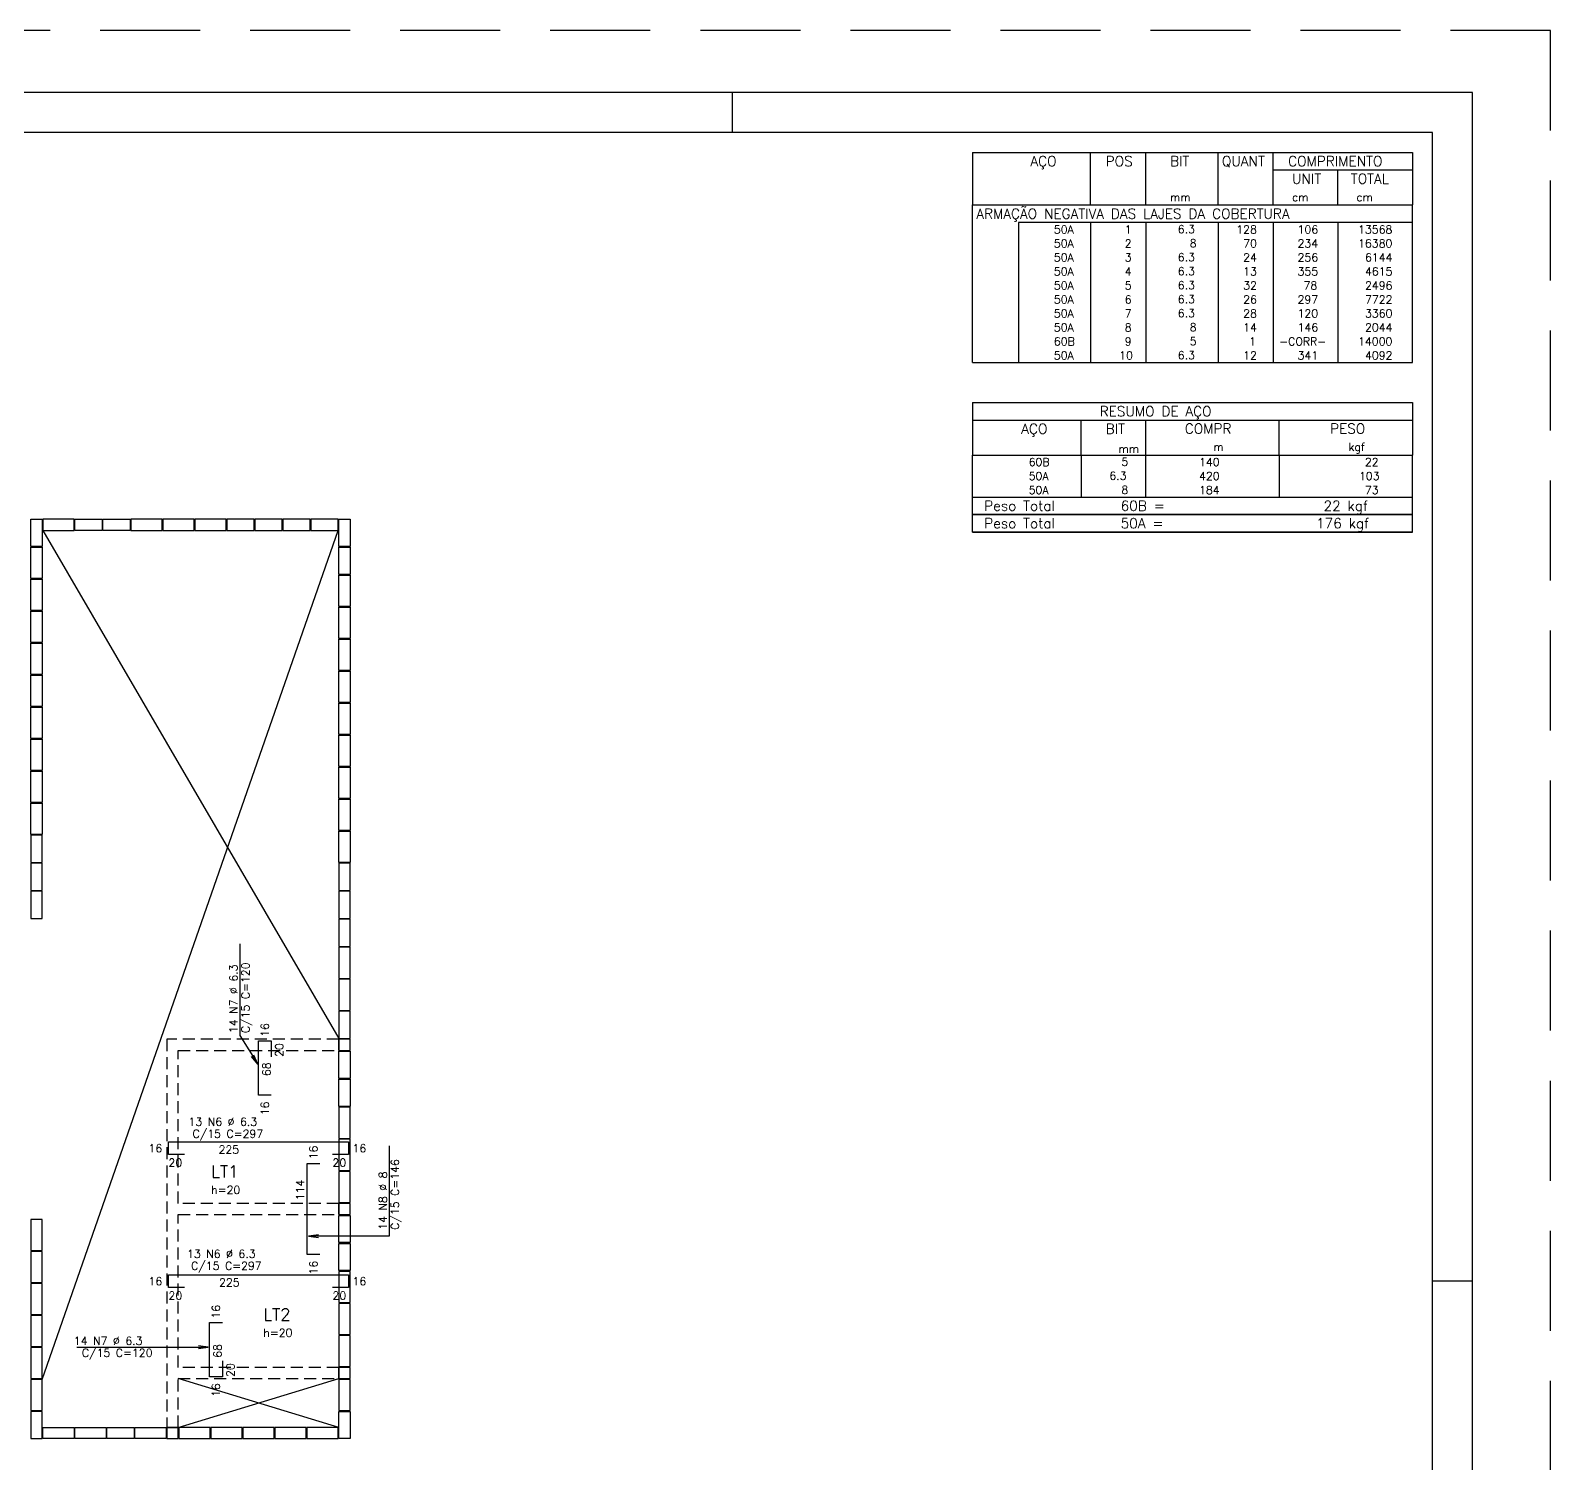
# Model space of a CAD drawing. Extents: x -1.9 to 86, y -1.5 to 61.
# Drawn here: x 48.06 to 86.05, y 25.13 to 60.95 of the extents above; entities that cross this region are included whole.
import ezdxf

# ---------------------------------------------------------------- set-up
doc = ezdxf.new("R2010")
doc.units = 0
doc.header["$MEASUREMENT"] = 0
doc.linetypes.add('ESTILO_TQS_0001', pattern=[0.45, 0.3, -0.15])
doc.linetypes.add('HIDDEN', pattern=[0.375, 0.25, -0.125])
doc.layers.get('0').update_dxf_attribs({"linetype": 'CONTINUOUS'})
doc.layers.get('Defpoints').update_dxf_attribs({"linetype": 'CONTINUOUS'})
for name, color, linetype in [('ARQ_FOLHA', 7, 'CONTINUOUS'), ('PENA_01', 1, 'CONTINUOUS'), ('PENA_02', 2, 'CONTINUOUS'), ('PENA_03', 3, 'CONTINUOUS'), ('PENA_05', 5, 'CONTINUOUS')]:
    doc.layers.add(name, color=color, linetype=linetype)
doc.styles.get("Standard").update_dxf_attribs({"font": 'ROMANS.SHX'})

# ---------------------------------------------------------------- blocks, each defined once
blk = doc.blocks.new('FOLHA A1 - 841 X 594')
at = {"layer": 'ARQ_FOLHA', "color": 1}
for p, q in [((-185, 584), (-185, 594)), ((-10, 297), (0, 297))]:
    blk.add_line(p, q, dxfattribs=at)
for points in [[(-841, 0), (0, 0), (0, 594), (-841, 594)], [(-816, 10), (-10, 10), (-10, 584), (-816, 584)]]:
    blk.add_lwpolyline(points, close=True, dxfattribs=at)
at = {"layer": 'Defpoints', "color": 8, "linetype": 'HIDDEN', "ltscale": 100}
blk.add_lwpolyline([(-860.5, 609.5), (-860.5, -15.5), (19.5, -15.5), (19.5, 609.5)], close=True, dxfattribs=at)
blk = doc.blocks.new('*U24')
blk.add_blockref('FOLHA A1 - 841 X 594', (0, 0))

msp = doc.modelspace()

# ---------------------------------------------------------------- linework, layer by layer
at = {"layer": 'PENA_01', "linetype": 'Continuous'}
for points in [[(48.347, 48.737), (48.347, 48.057), (48.067, 48.057), (48.067, 48.737), (48.347, 48.737)], [(48.367, 48.457), (49.147, 48.457), (49.147, 48.737), (48.367, 48.737), (48.367, 48.457)], [(49.847, 48.457), (49.167, 48.457), (49.167, 48.737), (49.847, 48.737), (49.847, 48.457)], [(50.547, 48.457), (49.867, 48.457), (49.867, 48.737), (50.547, 48.737), (50.547, 48.457)], [(50.567, 48.457), (51.347, 48.457), (51.347, 48.737), (50.567, 48.737), (50.567, 48.457)], [(51.367, 48.457), (52.147, 48.457), (52.147, 48.737), (51.367, 48.737), (51.367, 48.457)], [(52.167, 48.457), (52.947, 48.457), (52.947, 48.737), (52.167, 48.737), (52.167, 48.457)], [(52.967, 48.457), (53.647, 48.457), (53.647, 48.737), (52.967, 48.737), (52.967, 48.457)], [(53.667, 48.457), (54.347, 48.457), (54.347, 48.737), (53.667, 48.737), (53.667, 48.457)], [(54.367, 48.457), (55.047, 48.457), (55.047, 48.737), (54.367, 48.737), (54.367, 48.457)], [(55.067, 48.457), (55.747, 48.457), (55.747, 48.737), (55.067, 48.737), (55.067, 48.457)], [(56.047, 48.737), (56.047, 48.057), (55.767, 48.057), (55.767, 48.737), (56.047, 48.737)], [(48.067, 47.257), (48.067, 48.037), (48.347, 48.037), (48.347, 47.257), (48.067, 47.257)], [(56.047, 48.037), (56.047, 47.357), (55.767, 47.357), (55.767, 48.037), (56.047, 48.037)], [(48.067, 46.457), (48.067, 47.237), (48.347, 47.237), (48.347, 46.457), (48.067, 46.457)], [(55.767, 46.557), (55.767, 47.337), (56.047, 47.337), (56.047, 46.557), (55.767, 46.557)], [(48.067, 45.657), (48.067, 46.437), (48.347, 46.437), (48.347, 45.657), (48.067, 45.657)], [(55.767, 45.757), (55.767, 46.537), (56.047, 46.537), (56.047, 45.757), (55.767, 45.757)], [(48.067, 44.857), (48.067, 45.637), (48.347, 45.637), (48.347, 44.857), (48.067, 44.857)], [(55.767, 44.957), (55.767, 45.737), (56.047, 45.737), (56.047, 44.957), (55.767, 44.957)], [(48.067, 44.057), (48.067, 44.837), (48.347, 44.837), (48.347, 44.057), (48.067, 44.057)], [(55.767, 44.157), (55.767, 44.937), (56.047, 44.937), (56.047, 44.157), (55.767, 44.157)], [(55.767, 43.357), (55.767, 44.137), (56.047, 44.137), (56.047, 43.357), (55.767, 43.357)], [(48.067, 43.257), (48.067, 44.037), (48.347, 44.037), (48.347, 43.257), (48.067, 43.257)], [(55.767, 42.557), (55.767, 43.337), (56.047, 43.337), (56.047, 42.557), (55.767, 42.557)], [(48.067, 42.457), (48.067, 43.237), (48.347, 43.237), (48.347, 42.457), (48.067, 42.457)], [(48.067, 41.657), (48.067, 42.437), (48.347, 42.437), (48.347, 41.657), (48.067, 41.657)], [(55.767, 41.757), (55.767, 42.537), (56.047, 42.537), (56.047, 41.757), (55.767, 41.757)], [(48.067, 40.857), (48.067, 41.637), (48.347, 41.637), (48.347, 40.857), (48.067, 40.857)], [(55.767, 40.957), (55.767, 41.737), (56.047, 41.737), (56.047, 40.957), (55.767, 40.957)], [(48.347, 40.157), (48.347, 40.837), (48.067, 40.837), (48.067, 40.157), (48.347, 40.157)], [(55.767, 40.157), (55.767, 40.937), (56.047, 40.937), (56.047, 40.157), (55.767, 40.157)], [(48.347, 39.457), (48.347, 40.137), (48.067, 40.137), (48.067, 39.457), (48.347, 39.457)], [(56.047, 39.457), (56.047, 40.137), (55.767, 40.137), (55.767, 39.457), (56.047, 39.457)], [(48.347, 38.757), (48.347, 39.437), (48.067, 39.437), (48.067, 38.757), (48.347, 38.757)], [(56.047, 38.757), (56.047, 39.437), (55.767, 39.437), (55.767, 38.757), (56.047, 38.757)], [(56.047, 38.057), (56.047, 38.737), (55.767, 38.737), (55.767, 38.057), (56.047, 38.057)], [(55.767, 38.037), (55.767, 37.257), (56.047, 37.257), (56.047, 38.037), (55.767, 38.037)], [(55.767, 37.237), (55.767, 36.457), (56.047, 36.457), (56.047, 37.237), (55.767, 37.237)], [(55.767, 36.437), (55.767, 35.757), (56.047, 35.757), (56.047, 36.437), (55.767, 36.437)], [(55.767, 35.457), (56.047, 35.457), (56.047, 35.737), (55.767, 35.737), (55.767, 35.457)], [(55.767, 34.757), (55.767, 35.437), (56.047, 35.437), (56.047, 34.757), (55.767, 34.757)], [(55.767, 34.057), (55.767, 34.737), (56.047, 34.737), (56.047, 34.057), (55.767, 34.057)], [(55.767, 34.037), (55.767, 33.257), (56.047, 33.257), (56.047, 34.037), (55.767, 34.037)], [(55.767, 33.237), (55.767, 32.457), (56.047, 32.457), (56.047, 33.237), (55.767, 33.237)], [(55.767, 32.437), (55.767, 31.657), (56.047, 31.657), (56.047, 32.437), (55.767, 32.437)], [(55.767, 31.357), (56.047, 31.357), (56.047, 31.637), (55.767, 31.637), (55.767, 31.357)], [(48.067, 31.237), (48.067, 30.457), (48.347, 30.457), (48.347, 31.237), (48.067, 31.237)], [(55.767, 30.657), (55.767, 31.337), (56.047, 31.337), (56.047, 30.657), (55.767, 30.657)], [(48.067, 30.437), (48.067, 29.657), (48.347, 29.657), (48.347, 30.437), (48.067, 30.437)], [(55.767, 29.957), (55.767, 30.637), (56.047, 30.637), (56.047, 29.957), (55.767, 29.957)], [(48.067, 29.637), (48.067, 28.857), (48.347, 28.857), (48.347, 29.637), (48.067, 29.637)], [(55.767, 29.937), (55.767, 29.157), (56.047, 29.157), (56.047, 29.937), (55.767, 29.937)], [(55.767, 29.137), (55.767, 28.357), (56.047, 28.357), (56.047, 29.137), (55.767, 29.137)], [(48.067, 28.837), (48.067, 28.057), (48.347, 28.057), (48.347, 28.837), (48.067, 28.837)], [(55.767, 28.337), (55.767, 27.557), (56.047, 27.557), (56.047, 28.337), (55.767, 28.337)], [(48.067, 28.037), (48.067, 27.257), (48.347, 27.257), (48.347, 28.037), (48.067, 28.037)], [(55.767, 27.257), (56.047, 27.257), (56.047, 27.537), (55.767, 27.537), (55.767, 27.257)], [(48.067, 27.237), (48.067, 26.457), (48.347, 26.457), (48.347, 27.237), (48.067, 27.237)], [(55.767, 27.238), (55.767, 26.458), (56.047, 26.458), (56.047, 27.238), (55.767, 27.238)], [(48.347, 25.757), (48.347, 26.437), (48.067, 26.437), (48.067, 25.757), (48.347, 25.757)], [(55.767, 25.758), (55.767, 26.438), (56.047, 26.438), (56.047, 25.758), (55.767, 25.758)], [(48.367, 26.037), (49.147, 26.037), (49.147, 25.757), (48.367, 25.757), (48.367, 26.037)], [(49.167, 26.037), (49.947, 26.037), (49.947, 25.757), (49.167, 25.757), (49.167, 26.037)], [(49.967, 26.037), (50.647, 26.037), (50.647, 25.757), (49.967, 25.757), (49.967, 26.037)], [(50.667, 26.037), (51.447, 26.037), (51.447, 25.757), (50.667, 25.757), (50.667, 26.037)], [(51.467, 25.758), (51.747, 25.758), (51.747, 26.038), (51.467, 26.038), (51.467, 25.758)], [(52.547, 26.037), (51.767, 26.037), (51.767, 25.757), (52.547, 25.757), (52.547, 26.037)], [(53.347, 26.037), (52.567, 26.037), (52.567, 25.757), (53.347, 25.757), (53.347, 26.037)], [(54.147, 26.037), (53.367, 26.037), (53.367, 25.757), (54.147, 25.757), (54.147, 26.037)], [(54.947, 26.037), (54.167, 26.037), (54.167, 25.757), (54.947, 25.757), (54.947, 26.037)], [(55.747, 26.037), (54.967, 26.037), (54.967, 25.757), (55.747, 25.757), (55.747, 26.037)]]:
    msp.add_lwpolyline(points, dxfattribs=at)
at = {"layer": 'PENA_01', "linetype": 'ESTILO_TQS_0001'}
msp.add_lwpolyline([(55.767, 35.737), (51.467, 35.737), (51.467, 26.037), (51.747, 26.037), (51.747, 27.257), (55.767, 27.257), (55.767, 27.537), (51.747, 27.537), (51.747, 31.357), (55.767, 31.357), (55.767, 31.637), (51.747, 31.637), (51.747, 35.457), (55.767, 35.457), (55.767, 35.737)], dxfattribs=at)
at = {"layer": 'PENA_02', "linetype": 'Continuous'}
for p, q in [((71.6, 57.903), (71.6, 56.59)), ((71.6, 57.903), (82.6, 57.903)), ((74.55, 56.59), (74.55, 57.903)), ((75.93, 56.59), (75.93, 57.903)), ((77.74, 56.59), (77.74, 57.903)), ((79.12, 56.59), (79.12, 57.903)), ((82.6, 57.903), (82.6, 56.59)), ((79.12, 57.465), (82.6, 57.465)), ((80.73, 56.59), (80.73, 57.465)), ((71.6, 56.59), (82.6, 56.59)), ((71.6, 56.153), (71.6, 56.59)), ((71.6, 56.59), (82.6, 56.59)), ((82.6, 56.153), (82.6, 56.59)), ((71.6, 55.803), (71.6, 56.153)), ((82.6, 56.153), (72.75, 56.153)), ((72.75, 56.153), (72.75, 55.803)), ((74.55, 56.153), (74.55, 55.803)), ((75.93, 56.153), (75.93, 55.803)), ((77.74, 56.153), (77.74, 55.803)), ((79.12, 56.153), (79.12, 55.803)), ((80.73, 56.153), (80.73, 55.803)), ((82.6, 55.803), (82.6, 56.153)), ((71.6, 55.453), (71.6, 55.803)), ((72.75, 55.803), (72.75, 55.453)), ((74.55, 55.803), (74.55, 55.453)), ((75.93, 55.803), (75.93, 55.453)), ((77.74, 55.803), (77.74, 55.453)), ((79.12, 55.803), (79.12, 55.453)), ((80.73, 55.803), (80.73, 55.453)), ((82.6, 55.453), (82.6, 55.803)), ((71.6, 55.102), (71.6, 55.453)), ((71.6, 54.752), (71.6, 55.102)), ((72.75, 55.453), (72.75, 55.102)), ((72.75, 55.102), (72.75, 54.752)), ((74.55, 55.453), (74.55, 55.102)), ((74.55, 55.102), (74.55, 54.752)), ((75.93, 55.453), (75.93, 55.102)), ((75.93, 55.102), (75.93, 54.752)), ((77.74, 55.453), (77.74, 55.102)), ((77.74, 55.102), (77.74, 54.752)), ((79.12, 55.453), (79.12, 55.102)), ((79.12, 55.102), (79.12, 54.752)), ((80.73, 55.453), (80.73, 55.102)), ((80.73, 55.102), (80.73, 54.752)), ((82.6, 55.102), (82.6, 55.453)), ((82.6, 54.752), (82.6, 55.102)), ((71.6, 54.403), (71.6, 54.752)), ((72.75, 54.752), (72.75, 54.403)), ((74.55, 54.752), (74.55, 54.403)), ((75.93, 54.752), (75.93, 54.403)), ((77.74, 54.752), (77.74, 54.403)), ((79.12, 54.752), (79.12, 54.403)), ((80.73, 54.752), (80.73, 54.403)), ((82.6, 54.403), (82.6, 54.752)), ((71.6, 54.053), (71.6, 54.403)), ((72.75, 54.403), (72.75, 54.053)), ((74.55, 54.403), (74.55, 54.053)), ((75.93, 54.403), (75.93, 54.053)), ((77.74, 54.403), (77.74, 54.053)), ((79.12, 54.403), (79.12, 54.053)), ((80.73, 54.403), (80.73, 54.053)), ((82.6, 54.053), (82.6, 54.403)), ((71.6, 53.703), (71.6, 54.053)), ((72.75, 54.053), (72.75, 53.703)), ((74.55, 54.053), (74.55, 53.703)), ((75.93, 54.053), (75.93, 53.703)), ((77.74, 54.053), (77.74, 53.703)), ((79.12, 54.053), (79.12, 53.703)), ((80.73, 54.053), (80.73, 53.703)), ((82.6, 53.703), (82.6, 54.053)), ((71.6, 53.353), (71.6, 53.703)), ((72.75, 53.703), (72.75, 53.353)), ((74.55, 53.703), (74.55, 53.353)), ((75.93, 53.703), (75.93, 53.353)), ((77.74, 53.703), (77.74, 53.353)), ((79.12, 53.703), (79.12, 53.353)), ((80.73, 53.703), (80.73, 53.353)), ((82.6, 53.353), (82.6, 53.703)), ((71.6, 53.003), (71.6, 53.353)), ((72.75, 53.353), (72.75, 53.003)), ((74.55, 53.353), (74.55, 53.003)), ((75.93, 53.353), (75.93, 53.003)), ((77.74, 53.353), (77.74, 53.003)), ((79.12, 53.353), (79.12, 53.003)), ((80.73, 53.353), (80.73, 53.003)), ((82.6, 53.003), (82.6, 53.353)), ((71.6, 52.653), (71.6, 53.003)), ((72.75, 53.003), (72.75, 52.653)), ((74.55, 53.003), (74.55, 52.653)), ((75.93, 53.003), (75.93, 52.653)), ((77.74, 53.003), (77.74, 52.653)), ((79.12, 53.003), (79.12, 52.653)), ((80.73, 53.003), (80.73, 52.653)), ((82.6, 52.653), (82.6, 53.003)), ((71.6, 52.653), (82.6, 52.653)), ((71.6, 51.653), (71.6, 50.34)), ((71.6, 51.653), (82.6, 51.653)), ((82.6, 51.653), (82.6, 50.34)), ((71.6, 51.215), (82.6, 51.215)), ((74.32, 50.34), (74.32, 51.215)), ((75.93, 50.34), (75.93, 51.215)), ((79.265, 50.34), (79.265, 51.215)), ((71.6, 50.34), (82.6, 50.34)), ((71.6, 49.99), (71.6, 50.34)), ((74.32, 50.34), (74.32, 49.99)), ((75.93, 49.99), (75.93, 50.34)), ((79.265, 50.34), (79.265, 49.99)), ((82.6, 49.99), (82.6, 50.34)), ((71.6, 49.64), (71.6, 49.99)), ((74.32, 49.99), (74.32, 49.64)), ((75.93, 49.64), (75.93, 49.99)), ((79.265, 49.99), (79.265, 49.64)), ((82.6, 49.64), (82.6, 49.99)), ((71.6, 49.29), (71.6, 49.64)), ((74.32, 49.64), (74.32, 49.29)), ((75.93, 49.29), (75.93, 49.64)), ((79.265, 49.64), (79.265, 49.29)), ((82.6, 49.29), (82.6, 49.64)), ((71.6, 49.29), (82.6, 49.29)), ((71.6, 48.852), (71.6, 49.29)), ((71.6, 49.29), (82.6, 49.29)), ((82.6, 48.852), (82.6, 49.29)), ((82.6, 48.852), (71.6, 48.852)), ((71.6, 48.415), (71.6, 48.852)), ((71.6, 48.852), (82.6, 48.852)), ((82.6, 48.415), (82.6, 48.852)), ((82.6, 48.415), (71.6, 48.415)), ((71.6, 48.415), (82.6, 48.415))]:
    msp.add_line(p, q, dxfattribs=at)
at = {"layer": 'PENA_03', "linetype": 'Continuous'}
for points in [[(48.347, 27.237), (55.747, 48.457)], [(48.367, 48.457), (55.767, 35.757)], [(53.287, 38.121), (53.287, 35.83), (53.742, 35.114), (53.582, 35.306), (53.742, 35.114), (53.637, 35.341)], [(57.022, 33.077), (57.022, 30.813), (55.006, 30.813), (55.254, 30.846), (55.006, 30.813), (55.254, 30.78)], [(49.219, 28.043), (52.503, 28.043), (52.255, 28.011), (52.503, 28.043), (52.255, 28.076)], [(55.767, 26.037), (51.747, 27.257)], [(51.747, 26.037), (55.767, 27.257)]]:
    msp.add_lwpolyline(points, dxfattribs=at)
at = {"layer": 'PENA_05', "linetype": 'Continuous'}
for p, q in [((53.757, 34.337), (53.757, 35.697)), ((53.757, 35.697), (54.077, 35.697)), ((54.077, 35.697), (54.077, 35.297)), ((54.077, 34.337), (53.757, 34.337)), ((51.507, 32.854), (51.507, 33.174)), ((51.507, 33.174), (56.007, 33.174)), ((56.007, 33.174), (56.007, 32.854)), ((51.907, 32.854), (51.507, 32.854)), ((56.007, 32.854), (55.607, 32.854)), ((54.97, 30.357), (54.97, 32.637)), ((54.97, 32.637), (55.29, 32.637)), ((55.29, 30.357), (54.97, 30.357)), ((51.507, 29.531), (51.507, 29.851)), ((51.507, 29.851), (56.007, 29.851)), ((56.007, 29.851), (56.007, 29.531)), ((51.907, 29.531), (51.507, 29.531)), ((56.007, 29.531), (55.607, 29.531)), ((52.535, 27.297), (52.535, 28.657)), ((52.535, 28.657), (52.855, 28.657)), ((52.855, 27.697), (52.855, 27.297)), ((52.855, 27.297), (52.535, 27.297))]:
    msp.add_line(p, q, dxfattribs=at)

# ---------------------------------------------------------------- block references
at = {"xscale": 0.09999999999999938, "yscale": 0.09999999999999938, "zscale": 0.09999999999999938}
msp.add_blockref('*U24', (84.1, 0.003), dxfattribs=at)

# ---------------------------------------------------------------- texts
at = {"layer": 'PENA_02', "linetype": 'Continuous'}
for s, height, p in [('AÇO', 0.25, (73.05, 57.559)), ('POS', 0.25, (74.93, 57.559)), ('BIT', 0.25, (76.54, 57.559)), ('QUANT', 0.25, (77.836, 57.559)), ('COMPRIMENTO', 0.25, (79.489, 57.559)), ('UNIT', 0.25, (79.587, 57.121)), ('TOTAL', 0.25, (81.059, 57.121)), ('mm', 0.2, (76.54, 56.684)), ('cm', 0.2, (79.587, 56.684)), ('cm', 0.2, (81.197, 56.684)), ('ARMAÇÃO NEGATIVA DAS LAJES DA COBERTURA', 0.25, (71.696, 56.246)), ('     50A', 0.2, (72.89, 55.877)), ('  1', 0.2, (75.13, 55.877)), ('    6.3', 0.2, (76.137, 55.884)), ('  128', 0.2, (77.92, 55.877)), ('    106', 0.2, (79.13, 55.877)), ('  13568', 0.2, (80.964, 55.877)), ('     50A', 0.2, (72.89, 55.528)), ('  2', 0.2, (75.13, 55.528)), ('      8', 0.2, (76.137, 55.534)), ('   70', 0.2, (77.92, 55.528)), ('    234', 0.2, (79.13, 55.528)), ('  16380', 0.2, (80.964, 55.528)), ('     50A', 0.2, (72.89, 55.178)), ('  3', 0.2, (75.13, 55.178)), ('    6.3', 0.2, (76.137, 55.184)), ('   24', 0.2, (77.92, 55.178)), ('    256', 0.2, (79.13, 55.178)), ('   6144', 0.2, (80.964, 55.178)), ('     50A', 0.2, (72.89, 54.828)), ('  4', 0.2, (75.13, 54.828)), ('    6.3', 0.2, (76.137, 54.834)), ('   13', 0.2, (77.92, 54.828)), ('    355', 0.2, (79.13, 54.828)), ('   4615', 0.2, (80.964, 54.828)), ('     50A', 0.2, (72.89, 54.477)), ('  5', 0.2, (75.13, 54.477)), ('    6.3', 0.2, (76.137, 54.484)), ('    6.3', 0.2, (76.137, 54.134)), ('   32', 0.2, (77.92, 54.477)), ('     78', 0.2, (79.13, 54.477)), ('   2496', 0.2, (80.964, 54.477)), ('     50A', 0.2, (72.89, 54.127)), ('     50A', 0.2, (72.89, 53.778)), ('  7', 0.2, (75.13, 53.778)), ('  6', 0.2, (75.13, 54.127)), ('    6.3', 0.2, (76.137, 53.784)), ('   26', 0.2, (77.92, 54.127)), ('   28', 0.2, (77.92, 53.778)), ('    297', 0.2, (79.13, 54.127)), ('    120', 0.2, (79.13, 53.778)), ('   7722', 0.2, (80.964, 54.127)), ('   3360', 0.2, (80.964, 53.778)), ('     50A', 0.2, (72.89, 53.428)), ('  8', 0.2, (75.13, 53.428)), ('      8', 0.2, (76.137, 53.434)), ('   14', 0.2, (77.92, 53.428)), ('    146', 0.2, (79.13, 53.428)), ('   2044', 0.2, (80.964, 53.428)), ('     60B', 0.2, (72.89, 53.078)), ('  9', 0.2, (75.13, 53.078)), ('      5', 0.2, (76.137, 53.084)), ('    1', 0.2, (77.92, 53.078)), (' -CORR-', 0.2, (79.13, 53.078)), ('  14000', 0.2, (80.964, 53.078)), ('     50A', 0.2, (72.89, 52.728)), (' 10', 0.2, (75.13, 52.728)), ('    6.3', 0.2, (76.137, 52.734)), ('   12', 0.2, (77.92, 52.728)), ('    341', 0.2, (79.13, 52.728)), ('   4092', 0.2, (80.964, 52.728)), ('RESUMO DE AÇO', 0.25, (74.78, 51.309)), ('AÇO', 0.25, (72.82, 50.871)), ('BIT', 0.25, (74.93, 50.871)), ('COMPR', 0.25, (76.909, 50.875)), ('PESO', 0.25, (80.538, 50.875)), ('m', 0.2, (77.623, 50.444)), ('kgf', 0.2, (81.001, 50.444)), ('     60B', 0.2, (72.26, 50.065)), ('mm', 0.2, (75.251, 50.397)), ('      5', 0.2, (74.427, 50.071)), ('    140', 0.2, (76.668, 50.065)), ('      22', 0.2, (80.515, 50.065)), ('     50A', 0.2, (72.26, 49.715)), ('    6.3', 0.2, (74.427, 49.721)), ('    420', 0.2, (76.668, 49.715)), ('     103', 0.2, (80.515, 49.715)), ('     50A', 0.2, (72.26, 49.365)), ('      8', 0.2, (74.427, 49.371)), ('    184', 0.2, (76.668, 49.365)), ('      73', 0.2, (80.515, 49.365)), ('Peso Total        60B =', 0.25, (71.893, 48.946)), ('      22 kgf', 0.25, (79.257, 48.946)), ('Peso Total        50A =', 0.25, (71.893, 48.509)), ('     176 kgf', 0.25, (79.257, 48.509))]:
    msp.add_text(s, height=height, dxfattribs=at).set_placement(p)
at = {"layer": 'PENA_03', "linetype": 'Continuous'}
for s, p in [('C/15 C=120', (53.533, 35.892)), ('14 N7 %%c 6.3', (53.233, 35.892)), ('16', (54.017, 35.797)), ('20', (54.377, 35.297)), ('68', (54.057, 34.817)), ('16', (54.017, 33.837)), ('16', (55.23, 32.737)), ('C/15 C=146', (57.268, 30.975)), ('14 N8 %%c 8', (56.968, 30.975)), ('114', (54.899, 31.714)), ('16', (55.23, 29.857)), ('16', (52.795, 28.757)), ('68', (52.835, 27.777)), ('20', (53.155, 27.297)), ('16', (52.795, 26.797))]:
    msp.add_text(s, height=0.2, rotation=90, dxfattribs=at).set_placement(p)
for s, height, p in [('13 N6 %%c 6.3', 0.2, (52.009, 33.575)), ('C/15 C=297', 0.2, (52.109, 33.275)), ('16', 0.2, (51.007, 32.914)), ('225', 0.2, (52.759, 32.88)), ('16', 0.2, (56.107, 32.914)), ('20', 0.2, (51.507, 32.554)), ('20', 0.2, (55.607, 32.554)), ('LT1', 0.3, (52.575, 32.281)), ('h=20', 0.2, (52.575, 31.873)), ('13 N6 %%c 6.3', 0.2, (51.971, 30.275)), ('C/15 C=297', 0.2, (52.071, 29.975)), ('16', 0.2, (51.007, 29.591)), ('225', 0.2, (52.771, 29.559)), ('16', 0.2, (56.107, 29.591)), ('20', 0.2, (51.507, 29.231)), ('20', 0.2, (55.607, 29.231)), ('LT2', 0.3, (53.877, 28.71)), ('h=20', 0.2, (53.877, 28.302)), ('14 N7 %%c 6.3', 0.2, (49.143, 28.101)), ('C/15 C=120', 0.2, (49.343, 27.801))]:
    msp.add_text(s, height=height, dxfattribs=at).set_placement(p)

doc.saveas('drawing.dxf')
